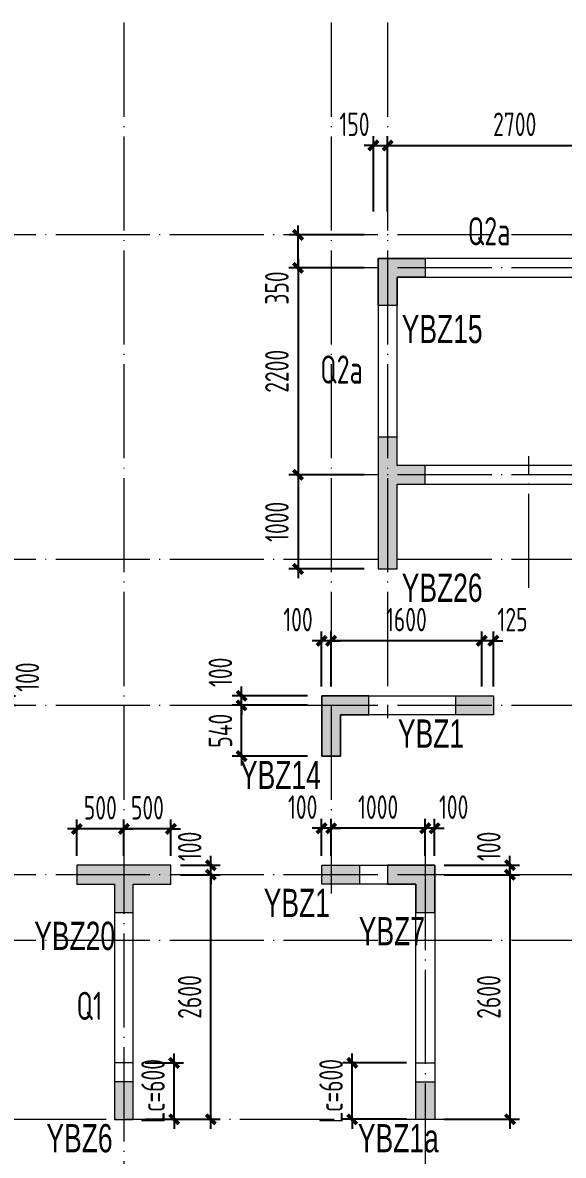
# Model space of a CAD drawing. Extents: x 5874492 to 7194610, y -939842 to -279257.
# Drawn here: x 6324135 to 6329876, y -697931 to -685893 of the extents above; entities that cross this region are included whole.
import ezdxf
from ezdxf.enums import TextEntityAlignment as Align

# ---------------------------------------------------------------- set-up
doc = ezdxf.new("R2010")
doc.units = 0
doc.header["$LTSCALE"] = 1000
doc.linetypes.add('DOTE', pattern=[2.42, 2, -0.2, 0.02, -0.2])
for name, color, linetype, lineweight in [('A-轴线-塔楼', 1, 'DOTE', 9), ('A-轴线-隔墙', 41, 'DOTE', 9), ('S-基础-HATCH', 251, 'Continuous', 20), ('S-墙柱-COLU', 50, 'Continuous', 20), ('S-墙柱-DIM', 3, 'Continuous', 20), ('S-墙柱-Lc填充', 8, 'Continuous', 20), ('S-墙柱-WALL', 6, 'Continuous', 20), ('S-墙柱-编号', 4, 'Continuous', 20), ('S-通用-TEXT', 7, 'Continuous', 20)]:
    doc.layers.add(name, color=color, linetype=linetype, lineweight=lineweight)
doc.styles.add('BW_Dim', font='Bweng.shx', dxfattribs={"width": 0.7, "bigfont": 'hztxt.shx'})
doc.styles.add('TSSD_Dimension', font='tssdeng.shx', dxfattribs={"width": 0.7, "bigfont": 'tssdchn.shx'})
doc.styles.add('TSSD_Rein', font='tssdeng.shx', dxfattribs={"width": 0.7, "bigfont": 'hztxt.shx'})
doc.dimstyles.new('TSSD_100_100', dxfattribs={"dimtxt": 250, "dimasz": 100, "dimexe": 100, "dimexo": 100, "dimgap": 100, "dimtad": 1, "dimdec": 0, "dimzin": 0, "dimdsep": 46, "dimtxsty": 'TSSD_Dimension', "dimblk": 'ARCHTICK', "dimcen": 0, "dimdle": 100, "dimclrt": 7, "dimadec": 0, "dimazin": 0, "dimtfac": 1, "dimtdec": 0, "dimtix": 1, "dimtmove": 2, "dimatfit": 0, "dimfxl": 0, "dimtolj": 1, "dimtzin": 0, "dimarcsym": 0})

# ---------------------------------------------------------------- blocks, each defined once
blk = doc.blocks.new('_ArchTick')
at = {"color": 0, "linetype": 'ByBlock', "const_width": 0.4}
blk.add_lwpolyline([(-0.5, -0.5), (0.5, 0.5)], dxfattribs=at)
blk = doc.blocks.new('*D1016')
at = {"layer": 'Defpoints', "color": 0, "transparency": 16777216}
for p in [(6323110, -693048), (6323160, -693148), (6323960, -693048)]:
    blk.add_point(p, dxfattribs=at)
at = {"layer": 'S-墙柱-DIM', "color": 0, "lineweight": -2, "transparency": 16777216}
for p, q in [((6323960, -693048), (6323960, -692948)), ((6323210, -693048), (6324060, -693048)), ((6323260, -693148), (6324060, -693148)), ((6323960, -693148), (6323960, -693048)), ((6323960, -693148), (6323960, -693248))]:
    blk.add_line(p, q, dxfattribs=at)
at = {"layer": 'S-墙柱-DIM', "color": 0, "lineweight": -2, "transparency": 16777216, "xscale": 100, "yscale": 100, "zscale": 100}
for p, rotation in [((6323960, -693048), 270), ((6323960, -693148), 90)]:
    blk.add_blockref('_ArchTick', p, dxfattribs=dict(at, rotation=rotation))
at = {"layer": 'S-墙柱-DIM', "color": 7, "transparency": 16777216, "insert": (6324185, -692848), "char_height": 250, "attachment_point": 5, "rotation": 90, "style": 'TSSD_Dimension'}
blk.add_mtext('\\A1;100', dxfattribs=at)
blk = doc.blocks.new('*D1027')
at = {"layer": 'Defpoints', "color": 0, "transparency": 16777216}
for p in [(6324710, -694462), (6324710, -694848), (6325210, -694848)]:
    blk.add_point(p, dxfattribs=at)
at = {"layer": 'S-墙柱-DIM', "color": 0, "lineweight": -2, "transparency": 16777216}
for p, q in [((6324710, -694748), (6324710, -694362)), ((6325210, -694748), (6325210, -694362)), ((6324710, -694462), (6324610, -694462)), ((6325210, -694462), (6324710, -694462)), ((6325210, -694462), (6325310, -694462))]:
    blk.add_line(p, q, dxfattribs=at)
at = {"layer": 'S-墙柱-DIM', "color": 0, "lineweight": -2, "transparency": 16777216, "xscale": 100, "yscale": 100, "zscale": 100}
blk.add_blockref('_ArchTick', (6324710, -694462), dxfattribs=at)
at = {"layer": 'S-墙柱-DIM', "color": 0, "lineweight": -2, "transparency": 16777216, "xscale": 100, "yscale": 100, "zscale": 100, "rotation": 180}
blk.add_blockref('_ArchTick', (6325210, -694462), dxfattribs=at)
at = {"layer": 'S-墙柱-DIM', "color": 7, "transparency": 16777216, "insert": (6324960, -694237), "char_height": 250, "attachment_point": 5, "style": 'TSSD_Dimension'}
blk.add_mtext('\\A1;500', dxfattribs=at)
blk = doc.blocks.new('*D1028')
at = {"layer": 'Defpoints', "color": 0, "transparency": 16777216}
for p in [(6325210, -694462), (6325210, -694848), (6325710, -694848)]:
    blk.add_point(p, dxfattribs=at)
at = {"layer": 'S-墙柱-DIM', "color": 0, "lineweight": -2, "transparency": 16777216}
for p, q in [((6325210, -694748), (6325210, -694362)), ((6325710, -694748), (6325710, -694362)), ((6325210, -694462), (6325110, -694462)), ((6325710, -694462), (6325210, -694462)), ((6325710, -694462), (6325810, -694462))]:
    blk.add_line(p, q, dxfattribs=at)
at = {"layer": 'S-墙柱-DIM', "color": 0, "lineweight": -2, "transparency": 16777216, "xscale": 100, "yscale": 100, "zscale": 100}
blk.add_blockref('_ArchTick', (6325210, -694462), dxfattribs=at)
at = {"layer": 'S-墙柱-DIM', "color": 0, "lineweight": -2, "transparency": 16777216, "xscale": 100, "yscale": 100, "zscale": 100, "rotation": 180}
blk.add_blockref('_ArchTick', (6325710, -694462), dxfattribs=at)
at = {"layer": 'S-墙柱-DIM', "color": 7, "transparency": 16777216, "insert": (6325460, -694237), "char_height": 250, "attachment_point": 5, "style": 'TSSD_Dimension'}
blk.add_mtext('\\A1;500', dxfattribs=at)
blk = doc.blocks.new('*D1029')
at = {"layer": 'Defpoints', "color": 0, "transparency": 16777216}
for p in [(6325710, -694848), (6326134, -694848), (6325710, -694948)]:
    blk.add_point(p, dxfattribs=at)
at = {"layer": 'S-墙柱-DIM', "color": 0, "lineweight": -2, "transparency": 16777216}
for p, q in [((6325810, -694848), (6326234, -694848)), ((6326134, -694848), (6326134, -694748)), ((6326134, -694948), (6326134, -694848)), ((6325810, -694948), (6326234, -694948)), ((6326134, -694948), (6326134, -695048))]:
    blk.add_line(p, q, dxfattribs=at)
at = {"layer": 'S-墙柱-DIM', "color": 0, "lineweight": -2, "transparency": 16777216, "xscale": 100, "yscale": 100, "zscale": 100}
for p, rotation in [((6326134, -694848), 270), ((6326134, -694948), 90)]:
    blk.add_blockref('_ArchTick', p, dxfattribs=dict(at, rotation=rotation))
at = {"layer": 'S-墙柱-DIM', "color": 7, "transparency": 16777216, "insert": (6325909, -694647), "char_height": 250, "attachment_point": 5, "rotation": 90, "style": 'TSSD_Dimension'}
blk.add_mtext('\\A1;100', dxfattribs=at)
blk = doc.blocks.new('*D1030')
at = {"layer": 'Defpoints', "color": 0, "transparency": 16777216}
for p in [(6325710, -694948), (6326134, -694948), (6325710, -697548)]:
    blk.add_point(p, dxfattribs=at)
at = {"layer": 'S-墙柱-DIM', "color": 0, "lineweight": -2, "transparency": 16777216}
for p, q in [((6326134, -697648), (6326134, -694848)), ((6325810, -694948), (6326234, -694948)), ((6325810, -697548), (6326234, -697548))]:
    blk.add_line(p, q, dxfattribs=at)
at = {"layer": 'S-墙柱-DIM', "color": 0, "lineweight": -2, "transparency": 16777216, "xscale": 100, "yscale": 100, "zscale": 100}
for p, rotation in [((6326134, -694948), 90), ((6326134, -697548), 270)]:
    blk.add_blockref('_ArchTick', p, dxfattribs=dict(at, rotation=rotation))
at = {"layer": 'S-墙柱-DIM', "color": 7, "transparency": 16777216, "insert": (6325909, -696248), "char_height": 250, "attachment_point": 5, "rotation": 90, "style": 'TSSD_Dimension'}
blk.add_mtext('\\A1;2600', dxfattribs=at)
blk = doc.blocks.new('*D1031')
at = {"layer": 'Defpoints', "color": 0, "transparency": 16777216}
for p in [(6328410, -694455), (6328410, -694848), (6328510, -694848)]:
    blk.add_point(p, dxfattribs=at)
at = {"layer": 'S-墙柱-DIM', "color": 0, "lineweight": -2, "transparency": 16777216}
for p, q in [((6328410, -694748), (6328410, -694355)), ((6328510, -694748), (6328510, -694355)), ((6328410, -694455), (6328310, -694455)), ((6328510, -694455), (6328410, -694455)), ((6328510, -694455), (6328610, -694455))]:
    blk.add_line(p, q, dxfattribs=at)
at = {"layer": 'S-墙柱-DIM', "color": 0, "lineweight": -2, "transparency": 16777216, "xscale": 100, "yscale": 100, "zscale": 100}
blk.add_blockref('_ArchTick', (6328410, -694455), dxfattribs=at)
at = {"layer": 'S-墙柱-DIM', "color": 0, "lineweight": -2, "transparency": 16777216, "xscale": 100, "yscale": 100, "zscale": 100, "rotation": 180}
blk.add_blockref('_ArchTick', (6328510, -694455), dxfattribs=at)
at = {"layer": 'S-墙柱-DIM', "color": 7, "transparency": 16777216, "insert": (6328712, -694230), "char_height": 250, "attachment_point": 5, "style": 'TSSD_Dimension'}
blk.add_mtext('\\A1;100', dxfattribs=at)
blk = doc.blocks.new('*D1032')
at = {"layer": 'Defpoints', "color": 0, "transparency": 16777216}
for p in [(6327410, -694455), (6327410, -694848), (6328410, -694848)]:
    blk.add_point(p, dxfattribs=at)
at = {"layer": 'S-墙柱-DIM', "color": 0, "lineweight": -2, "transparency": 16777216}
for p, q in [((6327410, -694748), (6327410, -694355)), ((6328410, -694748), (6328410, -694355)), ((6328510, -694455), (6327310, -694455))]:
    blk.add_line(p, q, dxfattribs=at)
at = {"layer": 'S-墙柱-DIM', "color": 0, "lineweight": -2, "transparency": 16777216, "xscale": 100, "yscale": 100, "zscale": 100, "rotation": 180}
blk.add_blockref('_ArchTick', (6327410, -694455), dxfattribs=at)
at = {"layer": 'S-墙柱-DIM', "color": 0, "lineweight": -2, "transparency": 16777216, "xscale": 100, "yscale": 100, "zscale": 100}
blk.add_blockref('_ArchTick', (6328410, -694455), dxfattribs=at)
at = {"layer": 'S-墙柱-DIM', "color": 7, "transparency": 16777216, "insert": (6327910, -694230), "char_height": 250, "attachment_point": 5, "style": 'TSSD_Dimension'}
blk.add_mtext('\\A1;1000', dxfattribs=at)
blk = doc.blocks.new('*D1033')
at = {"layer": 'Defpoints', "color": 0, "transparency": 16777216}
for p in [(6327310, -694455), (6327310, -694848), (6327410, -694848)]:
    blk.add_point(p, dxfattribs=at)
at = {"layer": 'S-墙柱-DIM', "color": 0, "lineweight": -2, "transparency": 16777216}
for p, q in [((6327310, -694748), (6327310, -694355)), ((6327410, -694748), (6327410, -694355)), ((6327310, -694455), (6327210, -694455)), ((6327410, -694455), (6327310, -694455)), ((6327410, -694455), (6327510, -694455))]:
    blk.add_line(p, q, dxfattribs=at)
at = {"layer": 'S-墙柱-DIM', "color": 0, "lineweight": -2, "transparency": 16777216, "xscale": 100, "yscale": 100, "zscale": 100}
blk.add_blockref('_ArchTick', (6327310, -694455), dxfattribs=at)
at = {"layer": 'S-墙柱-DIM', "color": 0, "lineweight": -2, "transparency": 16777216, "xscale": 100, "yscale": 100, "zscale": 100, "rotation": 180}
blk.add_blockref('_ArchTick', (6327410, -694455), dxfattribs=at)
at = {"layer": 'S-墙柱-DIM', "color": 7, "transparency": 16777216, "insert": (6327109, -694230), "char_height": 250, "attachment_point": 5, "style": 'TSSD_Dimension'}
blk.add_mtext('\\A1;100', dxfattribs=at)
blk = doc.blocks.new('*D1034')
at = {"layer": 'Defpoints', "color": 0, "transparency": 16777216}
for p in [(6328510, -694848), (6329310, -694848), (6328510, -694948)]:
    blk.add_point(p, dxfattribs=at)
at = {"layer": 'S-墙柱-DIM', "color": 0, "lineweight": -2, "transparency": 16777216}
for p, q in [((6328610, -694848), (6329410, -694848)), ((6329310, -694848), (6329310, -694748)), ((6329310, -694948), (6329310, -694848)), ((6328610, -694948), (6329410, -694948)), ((6329310, -694948), (6329310, -695048))]:
    blk.add_line(p, q, dxfattribs=at)
at = {"layer": 'S-墙柱-DIM', "color": 0, "lineweight": -2, "transparency": 16777216, "xscale": 100, "yscale": 100, "zscale": 100}
for p, rotation in [((6329310, -694848), 270), ((6329310, -694948), 90)]:
    blk.add_blockref('_ArchTick', p, dxfattribs=dict(at, rotation=rotation))
at = {"layer": 'S-墙柱-DIM', "color": 7, "transparency": 16777216, "insert": (6329085, -694647), "char_height": 250, "attachment_point": 5, "rotation": 90, "style": 'TSSD_Dimension'}
blk.add_mtext('\\A1;100', dxfattribs=at)
blk = doc.blocks.new('*D1035')
at = {"layer": 'Defpoints', "color": 0, "transparency": 16777216}
for p in [(6328510, -694948), (6328510, -697548), (6329310, -697548)]:
    blk.add_point(p, dxfattribs=at)
at = {"layer": 'S-墙柱-DIM', "color": 0, "lineweight": -2, "transparency": 16777216}
for p, q in [((6329310, -694848), (6329310, -697648)), ((6328610, -694948), (6329410, -694948)), ((6328610, -697548), (6329410, -697548))]:
    blk.add_line(p, q, dxfattribs=at)
at = {"layer": 'S-墙柱-DIM', "color": 0, "lineweight": -2, "transparency": 16777216, "xscale": 100, "yscale": 100, "zscale": 100}
for p, rotation in [((6329310, -694948), 90), ((6329310, -697548), 270)]:
    blk.add_blockref('_ArchTick', p, dxfattribs=dict(at, rotation=rotation))
at = {"layer": 'S-墙柱-DIM', "color": 7, "transparency": 16777216, "insert": (6329085, -696248), "char_height": 250, "attachment_point": 5, "rotation": 90, "style": 'TSSD_Dimension'}
blk.add_mtext('\\A1;2600', dxfattribs=at)
blk = doc.blocks.new('*D1040')
at = {"layer": 'Defpoints', "color": 0, "transparency": 16777216}
for p in [(6327310, -692462), (6327310, -693048), (6327410, -693048)]:
    blk.add_point(p, dxfattribs=at)
at = {"layer": 'S-墙柱-DIM', "color": 0, "lineweight": -2, "transparency": 16777216}
for p, q in [((6327310, -692948), (6327310, -692362)), ((6327410, -692948), (6327410, -692362)), ((6327310, -692462), (6327210, -692462)), ((6327410, -692462), (6327310, -692462)), ((6327410, -692462), (6327510, -692462))]:
    blk.add_line(p, q, dxfattribs=at)
at = {"layer": 'S-墙柱-DIM', "color": 0, "lineweight": -2, "transparency": 16777216, "xscale": 100, "yscale": 100, "zscale": 100}
blk.add_blockref('_ArchTick', (6327310, -692462), dxfattribs=at)
at = {"layer": 'S-墙柱-DIM', "color": 0, "lineweight": -2, "transparency": 16777216, "xscale": 100, "yscale": 100, "zscale": 100, "rotation": 180}
blk.add_blockref('_ArchTick', (6327410, -692462), dxfattribs=at)
at = {"layer": 'S-墙柱-DIM', "color": 7, "transparency": 16777216, "insert": (6327059, -692237), "char_height": 250, "attachment_point": 5, "style": 'TSSD_Dimension'}
blk.add_mtext('\\A1;100', dxfattribs=at)
blk = doc.blocks.new('*D1041')
at = {"layer": 'Defpoints', "color": 0, "transparency": 16777216}
for p in [(6327410, -692462), (6327410, -693048), (6329010, -693048)]:
    blk.add_point(p, dxfattribs=at)
at = {"layer": 'S-墙柱-DIM', "color": 0, "lineweight": -2, "transparency": 16777216}
for p, q in [((6327410, -692948), (6327410, -692362)), ((6329010, -692948), (6329010, -692362)), ((6329110, -692462), (6327310, -692462))]:
    blk.add_line(p, q, dxfattribs=at)
at = {"layer": 'S-墙柱-DIM', "color": 0, "lineweight": -2, "transparency": 16777216, "xscale": 100, "yscale": 100, "zscale": 100, "rotation": 180}
blk.add_blockref('_ArchTick', (6327410, -692462), dxfattribs=at)
at = {"layer": 'S-墙柱-DIM', "color": 0, "lineweight": -2, "transparency": 16777216, "xscale": 100, "yscale": 100, "zscale": 100}
blk.add_blockref('_ArchTick', (6329010, -692462), dxfattribs=at)
at = {"layer": 'S-墙柱-DIM', "color": 7, "transparency": 16777216, "insert": (6328210, -692237), "char_height": 250, "attachment_point": 5, "style": 'TSSD_Dimension'}
blk.add_mtext('\\A1;1600', dxfattribs=at)
blk = doc.blocks.new('*D1042')
at = {"layer": 'Defpoints', "color": 0, "transparency": 16777216}
for p in [(6329010, -692462), (6329010, -693048), (6329135, -693048)]:
    blk.add_point(p, dxfattribs=at)
at = {"layer": 'S-墙柱-DIM', "color": 0, "lineweight": -2, "transparency": 16777216}
for p, q in [((6329010, -692948), (6329010, -692362)), ((6329135, -692948), (6329135, -692362)), ((6329010, -692462), (6328910, -692462)), ((6329135, -692462), (6329010, -692462)), ((6329135, -692462), (6329235, -692462))]:
    blk.add_line(p, q, dxfattribs=at)
at = {"layer": 'S-墙柱-DIM', "color": 0, "lineweight": -2, "transparency": 16777216, "xscale": 100, "yscale": 100, "zscale": 100}
blk.add_blockref('_ArchTick', (6329010, -692462), dxfattribs=at)
at = {"layer": 'S-墙柱-DIM', "color": 0, "lineweight": -2, "transparency": 16777216, "xscale": 100, "yscale": 100, "zscale": 100, "rotation": 180}
blk.add_blockref('_ArchTick', (6329135, -692462), dxfattribs=at)
at = {"layer": 'S-墙柱-DIM', "color": 7, "transparency": 16777216, "insert": (6329337, -692237), "char_height": 250, "attachment_point": 5, "style": 'TSSD_Dimension'}
blk.add_mtext('\\A1;125', dxfattribs=at)
blk = doc.blocks.new('*D1043')
at = {"layer": 'Defpoints', "color": 0, "transparency": 16777216}
for p in [(6326460, -693048), (6327260, -693048), (6327260, -693148)]:
    blk.add_point(p, dxfattribs=at)
at = {"layer": 'S-墙柱-DIM', "color": 0, "lineweight": -2, "transparency": 16777216}
for p, q in [((6326460, -693048), (6326460, -692948)), ((6327160, -693048), (6326360, -693048)), ((6327160, -693148), (6326360, -693148)), ((6326460, -693148), (6326460, -693048)), ((6326460, -693148), (6326460, -693248))]:
    blk.add_line(p, q, dxfattribs=at)
at = {"layer": 'S-墙柱-DIM', "color": 0, "lineweight": -2, "transparency": 16777216, "xscale": 100, "yscale": 100, "zscale": 100}
for p, rotation in [((6326460, -693048), 270), ((6326460, -693148), 90)]:
    blk.add_blockref('_ArchTick', p, dxfattribs=dict(at, rotation=rotation))
at = {"layer": 'S-墙柱-DIM', "color": 7, "transparency": 16777216, "insert": (6326235, -692797), "char_height": 250, "attachment_point": 5, "rotation": 90, "style": 'TSSD_Dimension'}
blk.add_mtext('\\A1;100', dxfattribs=at)
blk = doc.blocks.new('*D1044')
at = {"layer": 'Defpoints', "color": 0, "transparency": 16777216}
for p in [(6326460, -693148), (6327260, -693148), (6327260, -693688)]:
    blk.add_point(p, dxfattribs=at)
at = {"layer": 'S-墙柱-DIM', "color": 0, "lineweight": -2, "transparency": 16777216}
for p, q in [((6327160, -693148), (6326360, -693148)), ((6326460, -693148), (6326460, -693048)), ((6326460, -693688), (6326460, -693148)), ((6327160, -693688), (6326360, -693688)), ((6326460, -693688), (6326460, -693788))]:
    blk.add_line(p, q, dxfattribs=at)
at = {"layer": 'S-墙柱-DIM', "color": 0, "lineweight": -2, "transparency": 16777216, "xscale": 100, "yscale": 100, "zscale": 100}
for p, rotation in [((6326460, -693148), 270), ((6326460, -693688), 90)]:
    blk.add_blockref('_ArchTick', p, dxfattribs=dict(at, rotation=rotation))
at = {"layer": 'S-墙柱-DIM', "color": 7, "transparency": 16777216, "insert": (6326235, -693418), "char_height": 250, "attachment_point": 5, "rotation": 90, "style": 'TSSD_Dimension'}
blk.add_mtext('\\A1;540', dxfattribs=at)
blk = doc.blocks.new('*D1088')
at = {"layer": 'Defpoints', "color": 0, "transparency": 16777216}
for p in [(6325335, -696948), (6325744, -696948), (6325335, -697548)]:
    blk.add_point(p, dxfattribs=at)
at = {"layer": 'S-墙柱-DIM', "color": 0, "lineweight": -2, "transparency": 16777216}
for p, q in [((6325744, -696948), (6325744, -696848)), ((6325435, -696948), (6325844, -696948)), ((6325744, -697548), (6325744, -696948)), ((6325435, -697548), (6325844, -697548)), ((6325744, -697548), (6325744, -697648))]:
    blk.add_line(p, q, dxfattribs=at)
at = {"layer": 'S-墙柱-DIM', "color": 0, "lineweight": -2, "transparency": 16777216, "xscale": 100, "yscale": 100, "zscale": 100}
for p, rotation in [((6325744, -696948), 270), ((6325744, -697548), 90)]:
    blk.add_blockref('_ArchTick', p, dxfattribs=dict(at, rotation=rotation))
at = {"layer": 'S-墙柱-DIM', "color": 7, "transparency": 16777216, "insert": (6325519, -697248), "char_height": 250, "attachment_point": 5, "rotation": 90, "style": 'TSSD_Dimension'}
blk.add_mtext('\\A1;Lc=600', dxfattribs=at)
blk = doc.blocks.new('*D1089')
at = {"layer": 'Defpoints', "color": 0, "transparency": 16777216}
for p in [(6327635, -696948), (6328310, -696948), (6328310, -697548)]:
    blk.add_point(p, dxfattribs=at)
at = {"layer": 'S-墙柱-DIM', "color": 0, "lineweight": -2, "transparency": 16777216}
for p, q in [((6327635, -696948), (6327635, -696848)), ((6328210, -696948), (6327535, -696948)), ((6327635, -697548), (6327635, -696948)), ((6328210, -697548), (6327535, -697548)), ((6327635, -697548), (6327635, -697648))]:
    blk.add_line(p, q, dxfattribs=at)
at = {"layer": 'S-墙柱-DIM', "color": 0, "lineweight": -2, "transparency": 16777216, "xscale": 100, "yscale": 100, "zscale": 100}
for p, rotation in [((6327635, -696948), 270), ((6327635, -697548), 90)]:
    blk.add_blockref('_ArchTick', p, dxfattribs=dict(at, rotation=rotation))
at = {"layer": 'S-墙柱-DIM', "color": 7, "transparency": 16777216, "insert": (6327410, -697248), "char_height": 250, "attachment_point": 5, "rotation": 90, "style": 'TSSD_Dimension'}
blk.add_mtext('\\A1;Lc=600', dxfattribs=at)
blk = doc.blocks.new('*D1095')
at = {"layer": 'Defpoints', "color": 0, "transparency": 16777216}
for p in [(6327860, -688498), (6327060, -690698), (6327860, -690698)]:
    blk.add_point(p, dxfattribs=at)
at = {"layer": 'S-墙柱-DIM', "color": 0, "lineweight": -2, "transparency": 16777216}
for p, q in [((6327060, -688398), (6327060, -690798)), ((6327760, -688498), (6326960, -688498)), ((6327760, -690698), (6326960, -690698))]:
    blk.add_line(p, q, dxfattribs=at)
at = {"layer": 'S-墙柱-DIM', "color": 0, "lineweight": -2, "transparency": 16777216, "xscale": 100, "yscale": 100, "zscale": 100}
for p, rotation in [((6327060, -688498), 90), ((6327060, -690698), 270)]:
    blk.add_blockref('_ArchTick', p, dxfattribs=dict(at, rotation=rotation))
at = {"layer": 'S-墙柱-DIM', "color": 7, "transparency": 16777216, "insert": (6326835, -689598), "char_height": 250, "attachment_point": 5, "rotation": 90, "style": 'TSSD_Dimension'}
blk.add_mtext('\\A1;2200', dxfattribs=at)
blk = doc.blocks.new('*D1097')
at = {"layer": 'Defpoints', "color": 0, "transparency": 16777216}
for p in [(6330710, -687198), (6328010, -687998), (6330710, -687998)]:
    blk.add_point(p, dxfattribs=at)
at = {"layer": 'S-墙柱-DIM', "color": 0, "lineweight": -2, "transparency": 16777216}
for p, q in [((6328010, -687898), (6328010, -687098)), ((6330710, -687898), (6330710, -687098)), ((6327910, -687198), (6330810, -687198))]:
    blk.add_line(p, q, dxfattribs=at)
at = {"layer": 'S-墙柱-DIM', "color": 0, "lineweight": -2, "transparency": 16777216, "xscale": 100, "yscale": 100, "zscale": 100, "rotation": 180}
blk.add_blockref('_ArchTick', (6328010, -687198), dxfattribs=at)
at = {"layer": 'S-墙柱-DIM', "color": 0, "lineweight": -2, "transparency": 16777216, "xscale": 100, "yscale": 100, "zscale": 100}
blk.add_blockref('_ArchTick', (6330710, -687198), dxfattribs=at)
at = {"layer": 'S-墙柱-DIM', "color": 7, "transparency": 16777216, "insert": (6329360, -686973), "char_height": 250, "attachment_point": 5, "style": 'TSSD_Dimension'}
blk.add_mtext('\\A1;2700', dxfattribs=at)
blk = doc.blocks.new('*D1098')
at = {"layer": 'Defpoints', "color": 0, "transparency": 16777216}
for p in [(6328010, -687198), (6327860, -687998), (6328010, -687998)]:
    blk.add_point(p, dxfattribs=at)
at = {"layer": 'S-墙柱-DIM', "color": 0, "lineweight": -2, "transparency": 16777216}
for p, q in [((6327860, -687898), (6327860, -687098)), ((6328010, -687898), (6328010, -687098)), ((6327860, -687198), (6327760, -687198)), ((6327860, -687198), (6328010, -687198)), ((6328010, -687198), (6328110, -687198))]:
    blk.add_line(p, q, dxfattribs=at)
at = {"layer": 'S-墙柱-DIM', "color": 0, "lineweight": -2, "transparency": 16777216, "xscale": 100, "yscale": 100, "zscale": 100}
blk.add_blockref('_ArchTick', (6327860, -687198), dxfattribs=at)
at = {"layer": 'S-墙柱-DIM', "color": 0, "lineweight": -2, "transparency": 16777216, "xscale": 100, "yscale": 100, "zscale": 100, "rotation": 180}
blk.add_blockref('_ArchTick', (6328010, -687198), dxfattribs=at)
at = {"layer": 'S-墙柱-DIM', "color": 7, "transparency": 16777216, "insert": (6327659, -686973), "char_height": 250, "attachment_point": 5, "style": 'TSSD_Dimension'}
blk.add_mtext('\\A1;150', dxfattribs=at)
blk = doc.blocks.new('*D1099')
at = {"layer": 'Defpoints', "color": 0, "transparency": 16777216}
for p in [(6327060, -688148), (6327860, -688148), (6327860, -688498)]:
    blk.add_point(p, dxfattribs=at)
at = {"layer": 'S-墙柱-DIM', "color": 0, "lineweight": -2, "transparency": 16777216}
for p, q in [((6327060, -688148), (6327060, -688048)), ((6327760, -688148), (6326960, -688148)), ((6327060, -688498), (6327060, -688148)), ((6327760, -688498), (6326960, -688498)), ((6327060, -688498), (6327060, -688598))]:
    blk.add_line(p, q, dxfattribs=at)
at = {"layer": 'S-墙柱-DIM', "color": 0, "lineweight": -2, "transparency": 16777216, "xscale": 100, "yscale": 100, "zscale": 100}
for p, rotation in [((6327060, -688148), 270), ((6327060, -688498), 90)]:
    blk.add_blockref('_ArchTick', p, dxfattribs=dict(at, rotation=rotation))
at = {"layer": 'S-墙柱-DIM', "color": 7, "transparency": 16777216, "insert": (6326835, -688713), "char_height": 250, "attachment_point": 5, "rotation": 90, "style": 'TSSD_Dimension'}
blk.add_mtext('\\A1;350', dxfattribs=at)
blk = doc.blocks.new('*D1100')
at = {"layer": 'Defpoints', "color": 0, "transparency": 16777216}
for p in [(6327860, -690698), (6327060, -691698), (6327860, -691698)]:
    blk.add_point(p, dxfattribs=at)
at = {"layer": 'S-墙柱-DIM', "color": 0, "lineweight": -2, "transparency": 16777216}
for p, q in [((6327060, -690598), (6327060, -691798)), ((6327760, -690698), (6326960, -690698)), ((6327760, -691698), (6326960, -691698))]:
    blk.add_line(p, q, dxfattribs=at)
at = {"layer": 'S-墙柱-DIM', "color": 0, "lineweight": -2, "transparency": 16777216, "xscale": 100, "yscale": 100, "zscale": 100}
for p, rotation in [((6327060, -690698), 90), ((6327060, -691698), 270)]:
    blk.add_blockref('_ArchTick', p, dxfattribs=dict(at, rotation=rotation))
at = {"layer": 'S-墙柱-DIM', "color": 7, "transparency": 16777216, "insert": (6326835, -691198), "char_height": 250, "attachment_point": 5, "rotation": 90, "style": 'TSSD_Dimension'}
blk.add_mtext('\\A1;1000', dxfattribs=at)
blk = doc.blocks.new('ZHOUWANG3')
at = {"layer": 'A-轴线-塔楼', "linetype": 'DOTE', "ltscale": 0.5}
for p, q in [((118952, 248942), (118952, 226834)), ((121152, 248942), (121152, 239686)), ((121752, 248942), (121752, 241550)), ((139798, 246686), (85362, 246686)), ((139798, 246336), (121152, 246336)), ((139798, 244136), (121152, 244136)), ((139798, 243236), (85362, 243236)), ((139798, 241686), (85362, 241686)), ((122152, 240086), (122152, 225988)), ((139798, 239886), (85362, 239886)), ((139798, 239186), (85362, 239186))]:
    blk.add_line(p, q, dxfattribs=at)
at = {"layer": 'A-轴线-隔墙', "ltscale": 0.5}
for p, q in [((123252, 242936), (123252, 244336)), ((122394, 237286), (101608, 237286))]:
    blk.add_line(p, q, dxfattribs=at)

msp = doc.modelspace()

# ---------------------------------------------------------------- hatches: boundary and pattern name
at = {"layer": 'S-基础-HATCH'}
for points in [[(6328110.4, -688598.4), (6328110.4, -688898.4), (6327910.4, -688898.4), (6327910.4, -688398.4), (6328410.4, -688398.4), (6328410.4, -688598.4)], [(6327910.4, -691698.4), (6328110.4, -691698.4), (6328110.4, -690798.4), (6328410.4, -690798.4), (6328410.4, -690598.4), (6328110.4, -690598.4), (6328110.4, -690298.4), (6327910.4, -690298.4)], [(6327510.4, -693248.4), (6327810.4, -693248.4), (6327810.4, -693048.4), (6327310.4, -693048.4), (6327310.4, -693688.4), (6327510.4, -693688.4)], [(6328735.4, -693048.4), (6329135.4, -693048.4), (6329135.4, -693248.4), (6328735.4, -693248.4)], [(6325310.4, -695048.4), (6325710.4, -695048.4), (6325710.4, -694848.4), (6324710.4, -694848.4), (6324710.4, -695048.4), (6325110.4, -695048.4), (6325110.4, -695348.4), (6325310.4, -695348.4)], [(6327310.4, -695048.4), (6327310.4, -694848.4), (6327710.4, -694848.4), (6327710.4, -695048.4)], [(6328310.4, -695048.4), (6328310.4, -695348.4), (6328510.4, -695348.4), (6328510.4, -694848.4), (6328010.4, -694848.4), (6328010.4, -695048.4)], [(6325110.4, -697548.4), (6325310.4, -697548.4), (6325310.4, -697148.4), (6325110.4, -697148.4)], [(6328510.4, -697148.4), (6328510.4, -697548.4), (6328310.4, -697548.4), (6328310.4, -697148.4)]]:
    msp.add_hatch(color=256, dxfattribs=at).paths.add_polyline_path(points)

# ---------------------------------------------------------------- linework, layer by layer
at = {"layer": 'S-墙柱-COLU'}
for points in [[(6328110.4, -688598.4), (6328110.4, -688898.4), (6327910.4, -688898.4), (6327910.4, -688398.4), (6328410.4, -688398.4), (6328410.4, -688598.4)], [(6327910.4, -691698.4), (6328110.4, -691698.4), (6328110.4, -690798.4), (6328410.4, -690798.4), (6328410.4, -690598.4), (6328110.4, -690598.4), (6328110.4, -690298.4), (6327910.4, -690298.4)], [(6327510.4, -693248.4), (6327810.4, -693248.4), (6327810.4, -693048.4), (6327310.4, -693048.4), (6327310.4, -693688.4), (6327510.4, -693688.4)], [(6328735.4, -693048.4), (6329135.4, -693048.4), (6329135.4, -693248.4), (6328735.4, -693248.4)], [(6325310.4, -695048.4), (6325710.4, -695048.4), (6325710.4, -694848.4), (6324710.4, -694848.4), (6324710.4, -695048.4), (6325110.4, -695048.4), (6325110.4, -695348.4), (6325310.4, -695348.4)], [(6327310.4, -695048.4), (6327310.4, -694848.4), (6327710.4, -694848.4), (6327710.4, -695048.4)], [(6328310.4, -695048.4), (6328310.4, -695348.4), (6328510.4, -695348.4), (6328510.4, -694848.4), (6328010.4, -694848.4), (6328010.4, -695048.4)], [(6325110.4, -697548.4), (6325310.4, -697548.4), (6325310.4, -697148.4), (6325110.4, -697148.4)], [(6328510.4, -697148.4), (6328510.4, -697548.4), (6328310.4, -697548.4), (6328310.4, -697148.4)]]:
    msp.add_lwpolyline(points, close=True, dxfattribs=at)
at = {"layer": 'S-墙柱-Lc填充'}
for p, q in [((6325310.4, -696948.4), (6325110.4, -696948.4)), ((6328310.4, -696948.4), (6328510.4, -696948.4))]:
    msp.add_line(p, q, dxfattribs=at)
at = {"layer": 'S-墙柱-WALL'}
for points in [[(6328110.4, -690798.4), (6330810.4, -690798.4), (6330810.4, -690148.4), (6330610.4, -690148.4), (6330610.4, -690598.4), (6328110.4, -690598.4), (6328110.4, -688598.4), (6330610.4, -688598.4), (6330610.4, -689048.4), (6330810.4, -689048.4), (6330810.4, -687998.4), (6330310.4, -687998.4), (6330310.4, -688398.4), (6327910.4, -688398.4), (6327910.4, -691698.4), (6328110.4, -691698.4)], [(6329135.4, -693048.4), (6329135.4, -693248.4), (6327510.4, -693248.4), (6327510.4, -693688.4), (6327310.4, -693688.4), (6327310.4, -693048.4)], [(6325110.4, -697548.4), (6325310.4, -697548.4), (6325310.4, -695048.4), (6325710.4, -695048.4), (6325710.4, -694848.4), (6324710.4, -694848.4), (6324710.4, -695048.4), (6325110.4, -695048.4)], [(6328310.4, -695048.4), (6327310.4, -695048.4), (6327310.4, -694848.4), (6328510.4, -694848.4), (6328510.4, -697548.4), (6328310.4, -697548.4)]]:
    msp.add_lwpolyline(points, close=True, dxfattribs=at)

# ---------------------------------------------------------------- block references
msp.add_blockref('ZHOUWANG3', (6206258.5, -934834.8))

# ---------------------------------------------------------------- texts
at = {"layer": 'S-墙柱-编号', "style": 'TSSD_Rein', "width": 0.7}
for s, p in [('Q2a', (6328862, -688259.7)), ('Q2a', (6327294.8, -689729.1)), ('Q1', (6324706.7, -696492.2))]:
    msp.add_text(s, height=300, dxfattribs=at).set_placement(p)
at = {"layer": 'S-通用-TEXT', "style": 'BW_Dim', "width": 0.7}
for s, p in [('YBZ15', (6328160.4, -688998.4)), ('YBZ26', (6328160.4, -691748.4)), ('YBZ1', (6328120.1, -693298.4)), ('YBZ14', (6326443.1, -693738.4)), ('YBZ1', (6326695.1, -695098.4)), ('YBZ20', (6324258.5, -695448.4)), ('YBZ7', (6327704.7, -695398.4)), ('YBZ6', (6324387.7, -697598.4)), ('YBZ1a', (6327695.1, -697598.4))]:
    msp.add_text(s, height=300, dxfattribs=at).set_placement(p, align=Align.TOP_LEFT)

# ---------------------------------------------------------------- dimensions: what is measured, and where the dimension line sits
at = {"layer": 'S-墙柱-DIM'}
dim = msp.add_linear_dim(base=(6328010.3, -687198.4), p1=(6327860.4, -687998.4), p2=(6328010.3, -687998.4), dimstyle='TSSD_100_100', dxfattribs=at)
dim.commit()
dim.dimension.update_dxf_attribs({"geometry": '*D1098', "text_midpoint": (6327658.8, -686973.4), "dimtype": 128})
dim = msp.add_linear_dim(base=(6330710.4, -687198.4), p1=(6328010.3, -687998.4), p2=(6330710.4, -687998.4), dimstyle='TSSD_100_100', dxfattribs=at)
dim.commit()
dim.dimension.update_dxf_attribs({"geometry": '*D1097', "text_midpoint": (6329360.4, -686973.4)})
for base, p1, p2, angle, picture, middle in [((6327060.4, -688148.4), (6327860.4, -688498.4), (6327860.4, -688148.4), 90, '*D1099', (6326835.4, -688713.4)), ((6327310.4, -692461.8), (6327410.4, -693048.4), (6327310.4, -693048.4), 180, '*D1040', (6327058.8, -692236.8)), ((6329010.4, -692461.8), (6329135.4, -693048.4), (6329010.4, -693048.4), 180, '*D1042', (6329337, -692236.8)), ((6326460.4, -693048.4), (6327260.4, -693148.4), (6327260.4, -693048.4), 90, '*D1043', (6326235.4, -692796.8)), ((6323960.4, -693048.4), (6323160.4, -693148.4), (6323110.4, -693048.4), 90, '*D1016', (6324185.4, -692848.4)), ((6327310.4, -694455.2), (6327410.3, -694848.4), (6327310.4, -694848.4), 180, '*D1033', (6327108.8, -694230.2)), ((6328410.4, -694455.2), (6328510.4, -694848.4), (6328410.4, -694848.4), 180, '*D1031', (6328712, -694230.2)), ((6326134.5, -694848.4), (6325710.4, -694948.4), (6325710.4, -694848.4), 90, '*D1029', (6325909.5, -694646.8)), ((6329310.4, -694848.4), (6328510.4, -694948.4), (6328510.4, -694848.4), 90, '*D1034', (6329085.4, -694646.8))]:
    dim = msp.add_linear_dim(base=base, p1=p1, p2=p2, angle=angle, dimstyle='TSSD_100_100', dxfattribs=at)
    dim.commit()
    dim.dimension.update_dxf_attribs({"geometry": picture, "text_midpoint": middle, "dimtype": 128})
for base, p1, p2, angle, picture, middle in [((6327060.4, -690698.4), (6327860.4, -688498.4), (6327860.4, -690698.4), 90, '*D1095', (6326835.4, -689598.4)), ((6327060.4, -691698.4), (6327860.4, -690698.4), (6327860.4, -691698.4), 90, '*D1100', (6326835.4, -691198.4)), ((6327410.4, -692461.8), (6329010.4, -693048.4), (6327410.4, -693048.4), 180, '*D1041', (6328210.4, -692236.8)), ((6326460.4, -693148.4), (6327260.4, -693688.4), (6327260.4, -693148.4), 90, '*D1044', (6326235.4, -693418.4)), ((6324710.4, -694461.6), (6325210.4, -694848.4), (6324710.4, -694848.4), 180, '*D1027', (6324960.4, -694236.6)), ((6325210.4, -694461.6), (6325710.4, -694848.4), (6325210.4, -694848.4), 180, '*D1028', (6325460.4, -694236.6)), ((6327410.3, -694455.2), (6328410.4, -694848.4), (6327410.3, -694848.4), 180, '*D1032', (6327910.4, -694230.2)), ((6326134.5, -694948.4), (6325710.4, -697548.4), (6325710.4, -694948.4), 90, '*D1030', (6325909.5, -696248.4)), ((6329310.4, -697548.4), (6328510.4, -694948.4), (6328510.4, -697548.4), 90, '*D1035', (6329085.4, -696248.4))]:
    dim = msp.add_linear_dim(base=base, p1=p1, p2=p2, angle=angle, dimstyle='TSSD_100_100', dxfattribs=at)
    dim.commit()
    dim.dimension.update_dxf_attribs({"geometry": picture, "text_midpoint": middle})
for base, p1, p2, picture, middle in [((6325743.7, -696948.4), (6325335.4, -697548.4), (6325335.4, -696948.4), '*D1088', (6325518.7, -697248.4)), ((6327634.5, -696948.4), (6328310.4, -697548.4), (6328310.4, -696948.4), '*D1089', (6327409.5, -697248.4))]:
    dim = msp.add_linear_dim(base=base, p1=p1, p2=p2, angle=90, text='Lc=<>', dimstyle='TSSD_100_100', dxfattribs=at)
    dim.commit()
    dim.dimension.update_dxf_attribs({"geometry": picture, "text_midpoint": middle})

doc.saveas('drawing.dxf')
